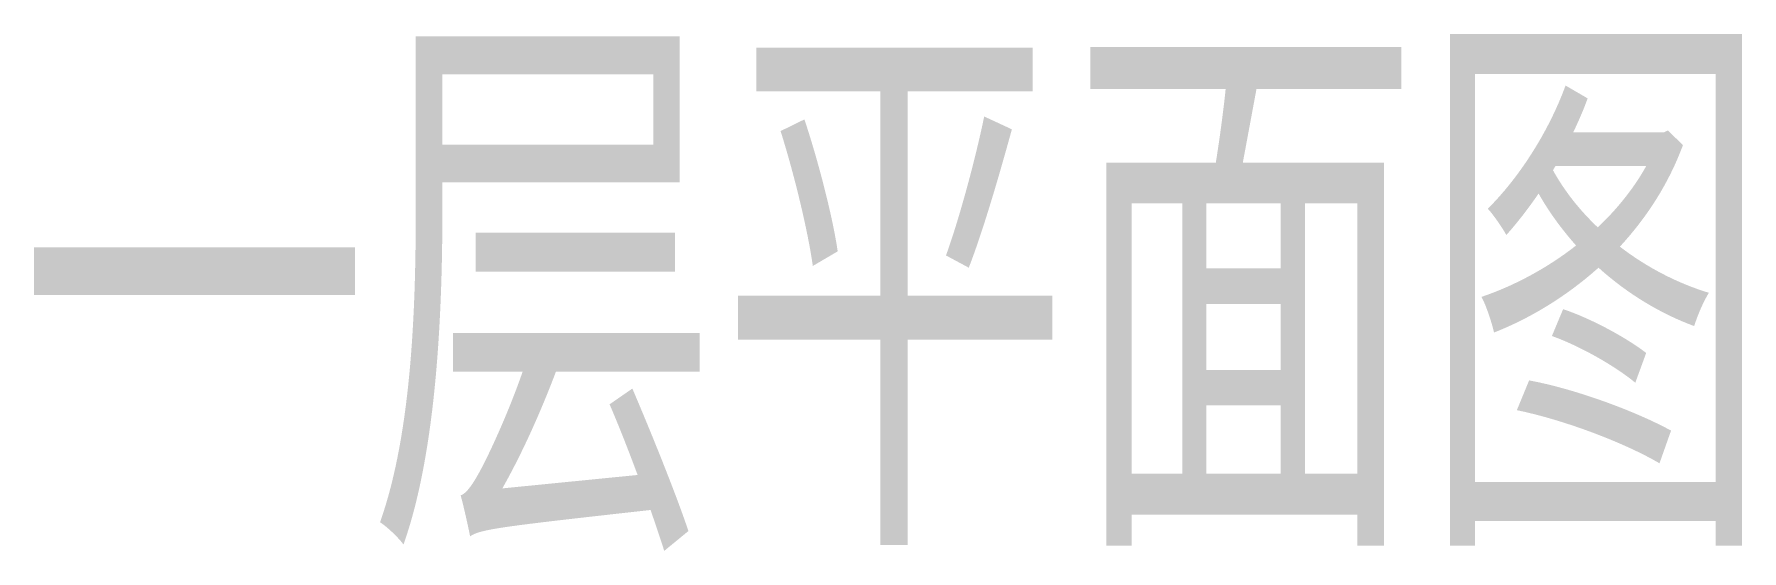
# Model space of a CAD drawing. Extents: x 730.8 to 765.9, y 16.7 to 27.3.
import ezdxf

# ---------------------------------------------------------------- set-up
doc = ezdxf.new("R2010")
doc.units = 0
doc.header["$LTSCALE"] = 1000
doc.header["$MEASUREMENT"] = 0
doc.styles.get("Standard").update_dxf_attribs({"font": 'gbenor.shx', "bigfont": 'gbcbig.shx'})

msp = doc.modelspace()

# ---------------------------------------------------------------- texts
at = {"insert": (748.5, 21.724), "char_height": 10, "attachment_point": 5}
msp.add_mtext_dynamic_manual_height_columns('一层平面图', width=95, gutter_width=50, heights=[0], dxfattribs=at)

doc.saveas('drawing.dxf')
